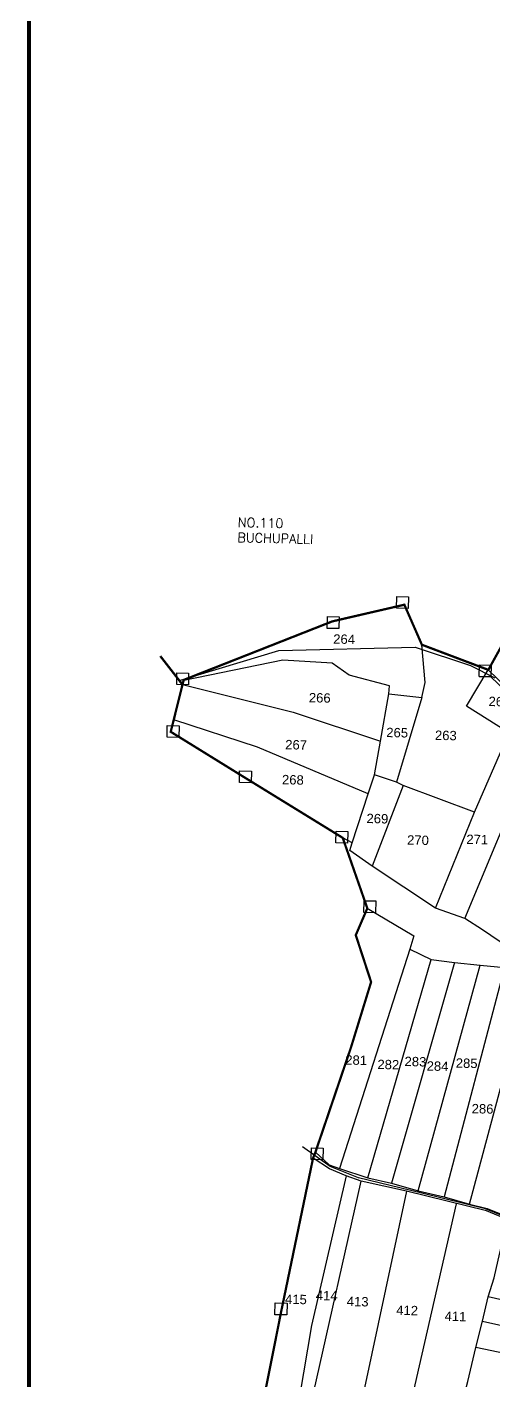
# Model space of a CAD drawing. Header units: inches. Extents: x 204541 to 226849, y 1610477 to 1619241.
# Drawn here: x 204541 to 205564, y 1613339 to 1616302 of the extents above; entities that cross this region are included whole.
import ezdxf
from ezdxf.enums import TextEntityAlignment as Align

# ---------------------------------------------------------------- set-up
doc = ezdxf.new("R2010")
doc.units = ezdxf.units.IN
doc.header["$LTSCALE"] = 15
doc.header["$MEASUREMENT"] = 0
for name, color, linetype in [('PLOT', 7, 'Continuous'), ('PLOT NO', 7, 'Continuous'), ('ROAD', 1, 'Continuous'), ('TEXT', 1, 'Continuous'), ('VILLAGE BOUNADRY', 5, 'Continuous'), ('VILLAGE BOUNDARY', 5, 'Continuous'), ('VILLAGE BOUNDARY STONES', 1, 'Continuous')]:
    doc.layers.add(name, color=color, linetype=linetype)
doc.styles.add('section', font='romant.shx', dxfattribs={"height": 2})
doc.styles.get("Standard").update_dxf_attribs({"font": 'arial.ttf'})

msp = doc.modelspace()

# ---------------------------------------------------------------- linework, layer by layer
at = {"layer": 'PLOT'}
for points in [[(205405.7, 1614834.7), (205413.2, 1614867.4), (205405.9, 1614950.3)], [(205253.3, 1614516.4), (205287.9, 1614623.9), (205302.1, 1614665.4), (205315.2, 1614739), (205333.6, 1614842.6), (205335, 1614860.2), (205246.9, 1614883.7), (205209.7, 1614909.8), (205101.5, 1614916.9), (204884.5, 1614872.1)], [(205819.9, 1614627.7), (205813.7, 1614617.2), (205813.7, 1614617.2), (205643.9, 1614695.4), (205583.4, 1614726.3), (205594.4, 1614758.9), (205623.1, 1614816.3), (205594.4, 1614758.9), (205503.5, 1614816), (205551.4, 1614895.3)], [(205531.1, 1614880.9), (205556.8, 1614880.3), (205623.1, 1614816.3), (205719.4, 1614707.5), (205813.7, 1614617.2), (205847.7, 1614577.9), (205877.6, 1614523), (205927.9, 1614426.3), (205962.6, 1614390.6), (205994.1, 1614343.5), (206057.9, 1614248.4), (206116, 1614175.4), (206154.9, 1614139.2), (206190.4, 1614102.5), (206236.3, 1614055.7), (206251.5, 1614039.4), (206311.1, 1613938.8), (206392.2, 1613812.3), (206418.5, 1613775), (206463, 1613692.2), (206454.9, 1613666.9), (206495.9, 1613534.2)], [(205674.8, 1614775.6), (205551.4, 1614895.3)], [(204881.5, 1614863), (205124.2, 1614802.9), (205315.2, 1614739)], [(205333.6, 1614842.6), (205405.7, 1614834.7), (205350.2, 1614649.4)], [(205287.9, 1614623.9), (205046.2, 1614726.1), (204862.4, 1614785.6)], [(205436, 1614373.9), (205521, 1614583.5), (205583.4, 1614726.3)], [(205499.6, 1614351.3), (205643.9, 1614695.4)], [(205521, 1614583.5), (205364.9, 1614642.3), (205350.2, 1614649.4), (205302.1, 1614665.4)], [(205364.9, 1614642.3), (205297.2, 1614465.5)], [(205854.7, 1614117), (205827.6, 1614134.6), (205754.7, 1614178.8), (205670.5, 1614236.5), (205538.8, 1614326.2), (205499.6, 1614351.3), (205436, 1614373.9), (205297.2, 1614465.5), (205248.1, 1614499.9), (205253.3, 1614516.4), (205232.5, 1614527.6)], [(205286.4, 1614373.4), (205388.4, 1614313.3), (205379.5, 1614283.9), (205426.5, 1614261.1), (205477.4, 1614254.7), (205533.5, 1614248.9), (205586.5, 1614243.5)], [(205379.5, 1614283.9), (205225.1, 1613804)], [(205287.4, 1613783.5), (205426.5, 1614261.1)], [(205477.4, 1614254.7), (205339.4, 1613771.8)], [(205397.7, 1613755.2), (205533.5, 1614248.9)], [(205586.5, 1614243.5), (205454.5, 1613742)], [(205510.5, 1613725.8), (205646.6, 1614235.3)], [(205172.6, 1613839.2), (205202.6, 1613811.6), (205225.1, 1613804), (205287.4, 1613783.5), (205339.4, 1613771.8), (205397.7, 1613755.2), (205454.5, 1613742), (205510.5, 1613725.8), (205548.6, 1613716.4), (205586.9, 1613700.9)], [(206275, 1613305.8), (206279.2, 1613357.2), (206332.1, 1613350.3), (206343.3, 1613380.2), (206352.8, 1613420.7), (206362.6, 1613464.8), (206382.4, 1613542.5), (206351.4, 1613550.4), (206248.4, 1613586.3), (206134.8, 1613600.8), (205866.8, 1613639.7), (205707.3, 1613662.8), (205644.7, 1613671), (205595, 1613691.5), (205547.3, 1613711), (205372.2, 1613754.5), (205273, 1613776.1), (205240.4, 1613788), (205203.7, 1613802.8), (205167.6, 1613826.7)], [(205240.4, 1613788), (205164.1, 1613459.9), (205138, 1613304.9)], [(205168.6, 1613312.1), (205273, 1613776.1)], [(205372.2, 1613754.5), (205280, 1613323.4)], [(205385.4, 1613304.9), (205481.8, 1613726.4)], [(205484.2, 1613252.2), (205506.8, 1613337.5), (205524.2, 1613412.1), (205538.8, 1613469.5), (205551.2, 1613522.7), (205564.4, 1613564.8), (205573.1, 1613603.3), (205582.6, 1613643.8), (205595, 1613691.5)], [(206279.2, 1613357.2), (205551.2, 1613522.7)], [(205538.8, 1613469.5), (206275, 1613305.8)], [(206226.6, 1613265.6), (205524.2, 1613412.1)]]:
    msp.add_lwpolyline(points, dxfattribs=at)
at = {"layer": 'ROAD'}
for points in [[(204877.5, 1614872.8), (205092.6, 1614937.7), (205391.5, 1614945.2), (205512.7, 1614904.8), (205566, 1614878.1)], [(206652.2, 1613392), (206531, 1613493.1), (206493, 1613529.4), (206357.8, 1613553.6), (206242.5, 1613592.5), (205983.6, 1613628.5), (205691.5, 1613668.1), (205647.1, 1613674.2), (205545.2, 1613715.3), (205405.9, 1613749.7), (205266.9, 1613783.5), (205204.7, 1613808), (205144.1, 1613851.3)]]:
    msp.add_lwpolyline(points, dxfattribs=at)
at = {"layer": 'VILLAGE BOUNADRY', "const_width": 9}
msp.add_lwpolyline([(204545.7, 1618728.4), (209732.2, 1618728.4), (209732.2, 1610481.2), (204545.7, 1610481.2)], close=True, dxfattribs=at)
at = {"layer": 'VILLAGE BOUNDARY', "const_width": 5}
msp.add_lwpolyline([(205055.5, 1613279.2), (205098.5, 1613494.4), (205167.6, 1613826.7), (205172.6, 1613839.2), (205250.6, 1614068.8), (205294.7, 1614212), (205261.1, 1614314.7), (205286.4, 1614373.4), (205232.5, 1614527.6), (205013.5, 1614662.3), (204855.8, 1614759.8), (204862.4, 1614785.6), (204881.6, 1614863.1), (204833, 1614925.5), (204881.6, 1614863.1), (204884.4, 1614873.3), (205209.6, 1615001.4), (205367.5, 1615037.9), (205405.9, 1614950.3), (205551.4, 1614895.3), (205693.1, 1615151.4)], dxfattribs=at)
at = {"layer": 'VILLAGE BOUNDARY STONES'}
for points in [[(205350.7, 1615055.9), (205376.4, 1615055.3), (205375.8, 1615029.6), (205350.1, 1615030.2)], [(205199, 1615011.8), (205224.7, 1615011.2), (205224.1, 1614985.6), (205198.4, 1614986.2)], [(205531.7, 1614906.5), (205557.4, 1614905.9), (205556.8, 1614880.3), (205531.1, 1614880.9)], [(204869.5, 1614888.9), (204895.1, 1614888.3), (204894.5, 1614862.7), (204868.9, 1614863.3)], [(204848.4, 1614773.7), (204874, 1614773.1), (204873.4, 1614747.5), (204847.8, 1614748.1)], [(205006.7, 1614674), (205032.4, 1614673.4), (205031.8, 1614647.8), (205006.1, 1614648.4)], [(205218.3, 1614542), (205243.9, 1614541.4), (205243.3, 1614515.8), (205217.7, 1614516.4)], [(205279.3, 1614390), (205304.9, 1614389.4), (205304.3, 1614363.8), (205278.7, 1614364.4)], [(205164.1, 1613849.1), (205189.7, 1613848.5), (205189.1, 1613822.8), (205163.5, 1613823.4)], [(205084.8, 1613509.5), (205110.5, 1613508.9), (205109.9, 1613483.2), (205084.2, 1613483.8)]]:
    msp.add_lwpolyline(points, close=True, dxfattribs=at)

# ---------------------------------------------------------------- texts
at = {"layer": 'PLOT NO'}
for s, p in [('264', (205235.6, 1614962.5)), ('266', (205182.3, 1614834.1)), ('262', (205575.8, 1614825.8)), ('265', (205351.8, 1614757.9)), ('263', (205458.4, 1614751.8)), ('267', (205130.5, 1614731.3)), ('268', (205123.4, 1614654.7)), ('269', (205308.5, 1614569.7)), ('270', (205397.4, 1614522.6)), ('271', (205527.2, 1614524)), ('281', (205262, 1614041.1)), ('282', (205332.4, 1614031.3)), ('283', (205391.8, 1614037.8)), ('285', (205504, 1614034.3)), ('284', (205440.2, 1614027.9)), ('286', (205538.8, 1613934.5)), ('414', (205197.5, 1613525.6)), ('415', (205130.1, 1613517.4)), ('413', (205265.3, 1613512.5)), ('412', (205373.6, 1613493.2)), ('411', (205479.5, 1613480.1))]:
    msp.add_text(s, height=20.48, rotation=358.6654, dxfattribs=at).set_placement(p, align=Align.MIDDLE_CENTER)
at = {"layer": 'TEXT', "style": 'section'}
for s, p in [('NO.110', (205002.5, 1615208.1)), ('BUCHUPALLI', (205001.7, 1615175))]:
    msp.add_text(s, height=20.48, rotation=358.6654, dxfattribs=at).set_placement(p)

doc.saveas('drawing.dxf')
